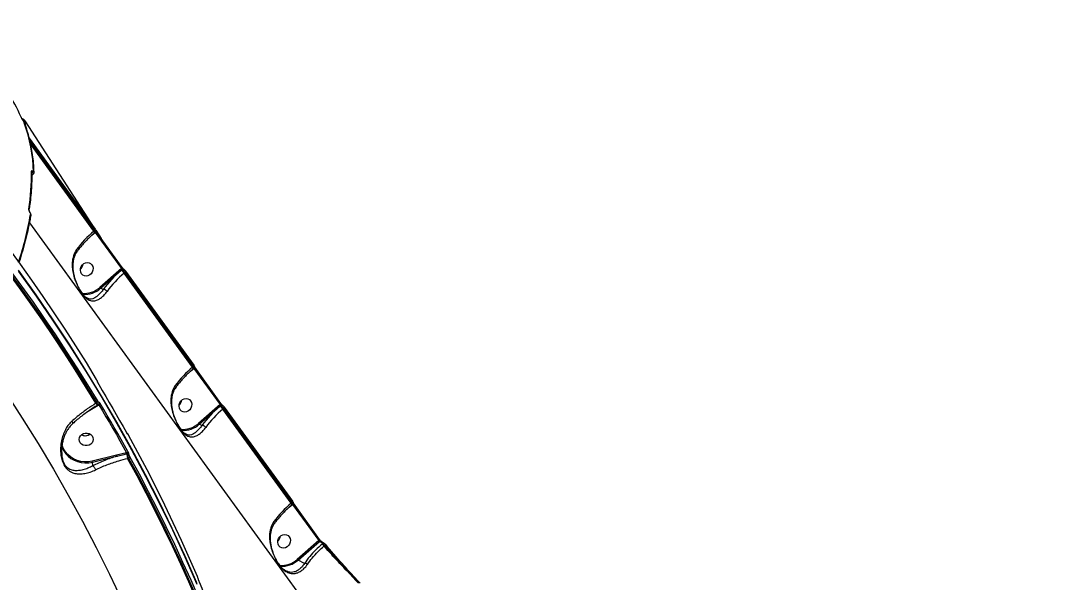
# Model space of a CAD drawing. Header units: millimetres. Extents: x -6028 to 5958, y -6064 to 4137.
# Drawn here: x 1689 to 2358, y -264 to 99 of the extents above; entities that cross this region are included whole.
import ezdxf

# ---------------------------------------------------------------- set-up
doc = ezdxf.new("R2010")
doc.units = ezdxf.units.MM
for name, color, linetype in [('DIKOM_ОБЪЕКТ', 7, 'Continuous'), ('DIKOM_РАЗМЕР_ЗОНА', 7, 'Continuous'), ('DIKOM_РАЗМЕР_ОБЪЕКТА', 7, 'Continuous')]:
    doc.layers.add(name, color=color, linetype=linetype)
doc.styles.add('style1', font='arial.ttf', dxfattribs={"width": 0.8})
doc.dimstyles.new('1-50', dxfattribs={"dimtxt": 300, "dimasz": 200, "dimexe": 100, "dimexo": 0, "dimgap": 100, "dimtad": 1, "dimtxsty": 'style1', "dimcen": 200, "dimclrd": 7, "dimclre": 7, "dimclrt": 7, "dimadec": 1, "dimazin": 2, "dimtfac": 1, "dimtmove": 0, "dimatfit": 2, "dimfxl": 0, "dimlwd": 25, "dimlwe": 18, "dimarcsym": 0})

# ---------------------------------------------------------------- blocks, each defined once
blk = doc.blocks.new('*D9')
at = {"layer": 'Defpoints', "color": 0, "transparency": 16777216}
for p in [(-6027.56, 1459.58), (4556.58, 1382.7), (4556.58, -5964.37)]:
    blk.add_point(p, dxfattribs=at)
at = {"layer": 'DIKOM_РАЗМЕР_ЗОНА', "color": 7, "lineweight": 18, "transparency": 16777216}
for p, q in [((-6027.56, 1459.58), (-6027.56, -6064.37)), ((4556.58, 1382.7), (4556.58, -6064.37))]:
    blk.add_line(p, q, dxfattribs=at)
at = {"layer": 'DIKOM_РАЗМЕР_ЗОНА', "color": 7, "lineweight": 25, "transparency": 16777216}
blk.add_line((-5827.56, -5964.37), (4356.58, -5964.37), dxfattribs=at)
at = {"layer": 'DIKOM_РАЗМЕР_ЗОНА', "color": 7, "transparency": 16777216}
for points in [[(-5827.56, -5931.03), (-5827.56, -5997.7), (-6027.56, -5964.37)], [(4356.58, -5931.03), (4356.58, -5997.7), (4556.58, -5964.37)]]:
    blk.add_solid(points, dxfattribs=at)
at = {"layer": 'DIKOM_РАЗМЕР_ЗОНА', "color": 7, "transparency": 16777216, "insert": (157.08, -5711.2), "char_height": 300, "attachment_point": 5, "style": 'style1'}
blk.add_mtext('10600', dxfattribs=at)
blk = doc.blocks.new('*D10')
at = {"layer": 'Defpoints', "color": 0, "transparency": 16777216}
for p in [(1555.59, 4137.49), (5858.35, 4137.49), (1555.59, -4898.38)]:
    blk.add_point(p, dxfattribs=at)
at = {"layer": 'DIKOM_РАЗМЕР_ЗОНА', "color": 7, "lineweight": 18, "transparency": 16777216}
for p, q in [((1555.59, 4137.49), (5958.35, 4137.49)), ((1555.59, -4898.38), (5958.35, -4898.38))]:
    blk.add_line(p, q, dxfattribs=at)
at = {"layer": 'DIKOM_РАЗМЕР_ЗОНА', "color": 7, "lineweight": 25, "transparency": 16777216}
blk.add_line((5858.35, -4698.38), (5858.35, 3937.49), dxfattribs=at)
at = {"layer": 'DIKOM_РАЗМЕР_ЗОНА', "color": 7, "transparency": 16777216}
for points in [[(5825.01, 3937.49), (5891.68, 3937.49), (5858.35, 4137.49)], [(5825.01, -4698.38), (5891.68, -4698.38), (5858.35, -4898.38)]]:
    blk.add_solid(points, dxfattribs=at)
at = {"layer": 'DIKOM_РАЗМЕР_ЗОНА', "color": 7, "transparency": 16777216, "insert": (5605.17, 52.12), "char_height": 300, "attachment_point": 5, "rotation": 90, "style": 'style1'}
blk.add_mtext('9050', dxfattribs=at)
blk = doc.blocks.new('*D11')
at = {"layer": 'Defpoints', "color": 0, "transparency": 16777216}
for p in [(259.43, 2965.58), (1920.55, -3002.33), (4022.59, -3002.33)]:
    blk.add_point(p, dxfattribs=at)
at = {"layer": 'DIKOM_РАЗМЕР_ОБЪЕКТА', "color": 7, "lineweight": 18, "transparency": 16777216}
for p, q in [((259.43, 2965.58), (4122.59, 2965.58)), ((1920.55, -3002.33), (4122.59, -3002.33))]:
    blk.add_line(p, q, dxfattribs=at)
at = {"layer": 'DIKOM_РАЗМЕР_ОБЪЕКТА', "color": 7, "lineweight": 25, "transparency": 16777216}
blk.add_line((4022.59, 2765.58), (4022.59, -2802.33), dxfattribs=at)
at = {"layer": 'DIKOM_РАЗМЕР_ОБЪЕКТА', "color": 7, "transparency": 16777216}
for points in [[(3989.25, 2765.58), (4055.92, 2765.58), (4022.59, 2965.58)], [(3989.25, -2802.33), (4055.92, -2802.33), (4022.59, -3002.33)]]:
    blk.add_solid(points, dxfattribs=at)
at = {"layer": 'DIKOM_РАЗМЕР_ОБЪЕКТА', "color": 7, "transparency": 16777216, "insert": (3769.41, -24.42), "char_height": 300, "attachment_point": 5, "rotation": 90, "style": 'style1'}
blk.add_mtext('6000', dxfattribs=at)
blk = doc.blocks.new('*D12')
at = {"layer": 'Defpoints', "color": 0, "transparency": 16777216}
for p in [(3056.58, 1987.9), (-4027.97, 676.5), (3056.58, -3714.77)]:
    blk.add_point(p, dxfattribs=at)
at = {"layer": 'DIKOM_РАЗМЕР_ОБЪЕКТА', "color": 7, "lineweight": 18, "transparency": 16777216}
for p, q in [((3056.58, 1987.9), (3056.58, -3814.77)), ((-4027.97, 676.5), (-4027.97, -3814.77))]:
    blk.add_line(p, q, dxfattribs=at)
at = {"layer": 'DIKOM_РАЗМЕР_ОБЪЕКТА', "color": 7, "lineweight": 25, "transparency": 16777216}
blk.add_line((-3827.97, -3714.77), (2856.58, -3714.77), dxfattribs=at)
at = {"layer": 'DIKOM_РАЗМЕР_ОБЪЕКТА', "color": 7, "transparency": 16777216}
for points in [[(-3827.97, -3681.44), (-3827.97, -3748.11), (-4027.97, -3714.77)], [(2856.58, -3681.44), (2856.58, -3748.11), (3056.58, -3714.77)]]:
    blk.add_solid(points, dxfattribs=at)
at = {"layer": 'DIKOM_РАЗМЕР_ОБЪЕКТА', "color": 7, "transparency": 16777216, "insert": (20, -3461.6), "char_height": 300, "attachment_point": 5, "style": 'style1'}
blk.add_mtext('7100', dxfattribs=at)

msp = doc.modelspace()

# ---------------------------------------------------------------- linework, layer by layer
at = {"layer": 'DIKOM_ОБЪЕКТ', "color": 7, "linetype": 'Continuous', "lineweight": 15}
for p, q in [((1690.036, 34.652), (1690.101, 34.563)), ((1690.059, 34.61), (1690.123, 34.521)), ((1691.302, 34.456), (1736.163, -34.882)), ((1694.011, 23.214), (1736.693, -35.613)), ((1694.525, 21.16), (1736.298, -36.415)), ((1735.81, -36.841), (1694.866, 19.592)), ((1696.38, 1.59), (1696.362, 1.614)), ((1694.442, -24.547), (1694.497, -24.622)), ((1694.475, -24.73), (1694.53, -24.806)), ((1694.213, -31.435), (1868.642, -271.846)), ((1734.635, -39.419), (1736.66, -37.648)), ((1736.298, -36.415), (1735.81, -36.841)), ((1736.803, -37.476), (1736.298, -37.918)), ((1736.639, -37.619), (1736.66, -37.648)), ((1736.66, -37.648), (1753.658, -61.077)), ((1737.055, -36.846), (1754.053, -60.275)), ((1737.078, -36.298), (1740.554, -41.67)), ((1753.658, -61.077), (1739.803, -73.198)), ((1740.275, -73.672), (1753.574, -62.038)), ((1753.574, -62.038), (1754.091, -61.586)), ((1755.465, -63.931), (1755.953, -63.504)), ((1799.555, -124.7), (1755.465, -63.931)), ((1755.953, -63.504), (1800.043, -124.273)), ((1756.348, -62.703), (1756.293, -62.653)), ((1756.348, -62.703), (1800.438, -123.471)), ((1731.649, -80.191), (1730.929, -79.783)), ((1741.954, -74.54), (1740.275, -73.672)), ((1798.38, -127.278), (1800.405, -125.507)), ((1800.043, -124.273), (1799.555, -124.7)), ((1800.548, -125.335), (1800.044, -125.776)), ((1800.384, -125.478), (1800.405, -125.507)), ((1800.405, -125.507), (1817.403, -148.935)), ((1800.8, -124.705), (1817.798, -148.134)), ((1732.286, -153.23), (1733.302, -152.614)), ((1733.302, -152.614), (1738.736, -149.267)), ((1737.757, -147.751), (1737.203, -148.087)), ((1738.417, -149.177), (1738.404, -149.184)), ((1738.907, -148.879), (1738.417, -149.177)), ((1738.736, -149.267), (1739.163, -149.007)), ((1817.403, -148.935), (1803.548, -161.057)), ((1804.02, -161.53), (1817.319, -149.896)), ((1817.319, -149.896), (1817.836, -149.444)), ((1819.21, -151.789), (1819.698, -151.363)), ((1863.301, -212.558), (1819.21, -151.789)), ((1819.698, -151.363), (1863.788, -212.131)), ((1820.093, -150.561), (1820.039, -150.511)), ((1820.093, -150.561), (1864.183, -211.33)), ((1805.699, -162.399), (1804.02, -161.53)), ((1795.394, -168.049), (1794.674, -167.641)), ((1756.881, -180.056), (1750.433, -181.602)), ((1757.012, -180.024), (1756.881, -180.056)), ((1757.016, -180.663), (1757.412, -180.566)), ((1750.433, -181.602), (1734.802, -185.443)), ((1734.942, -186.091), (1750.573, -182.249)), ((1735.136, -188.522), (1734.942, -186.091)), ((1757.695, -183.695), (1758.348, -183.535)), ((1862.126, -215.136), (1864.15, -213.365)), ((1863.788, -212.131), (1863.301, -212.558)), ((1864.293, -213.193), (1863.789, -213.634)), ((1864.13, -213.336), (1864.15, -213.365)), ((1864.15, -213.365), (1881.149, -236.794)), ((1864.545, -212.563), (1881.544, -235.992)), ((1881.149, -236.794), (1867.293, -248.915)), ((1867.766, -249.389), (1881.581, -237.303)), ((1882.639, -237.184), (1884.802, -238.566)), ((1883.72, -238.669), (1883.278, -239.056)), ((1884.6, -240.241), (1885.007, -239.885)), ((1885.643, -239.381), (1885.638, -239.39)), ((1871.951, -251.555), (1867.766, -249.389))]:
    msp.add_line(p, q, dxfattribs=at)
at = {"layer": 'DIKOM_ОБЪЕКТ', "color": 7, "linetype": 'Continuous', "lineweight": 15, "flags": 128}
for points in [[(1690.036, 34.652), (1690.043, 34.642), (1690.059, 34.61)], [(1690.101, 34.563), (1690.108, 34.553), (1690.123, 34.521)], [(1690.967, 33.017), (1690.949, 33.059), (1690.865, 33.205)], [(1736.298, -36.415), (1736.431, -36.288), (1736.544, -36.158), (1736.633, -36.029), (1736.694, -35.907), (1736.726, -35.796), (1736.727, -35.699), (1736.698, -35.62), (1736.693, -35.613)], [(1680.651, -47.809), (1688.218, -58.144), (1695.654, -68.558), (1702.958, -79.05), (1710.129, -89.619), (1717.165, -100.264), (1724.067, -110.982), (1730.832, -121.773), (1737.461, -132.635)], [(1727.978, -64.393), (1727.439, -63.347), (1727.213, -62.15), (1727.319, -60.899), (1727.747, -59.696), (1728.464, -58.637), (1729.41, -57.809), (1730.51, -57.278), (1731.674, -57.089), (1732.808, -57.255), (1733.821, -57.764), (1734.629, -58.575), (1735.167, -59.621), (1735.393, -60.818), (1735.288, -62.069), (1734.859, -63.272), (1734.143, -64.331), (1733.196, -65.159), (1732.096, -65.69), (1730.932, -65.879), (1729.798, -65.713), (1728.786, -65.204), (1727.978, -64.393)], [(1737.203, -148.087), (1730.566, -137.212), (1723.792, -126.408), (1716.882, -115.676), (1709.836, -105.019), (1702.656, -94.438), (1695.341, -83.933), (1687.895, -73.507), (1680.316, -63.161)], [(1680.993, -62.995), (1688.554, -73.321), (1695.984, -83.727), (1703.282, -94.21), (1710.447, -104.771), (1717.478, -115.406), (1724.373, -126.116), (1731.133, -136.898), (1737.757, -147.751)], [(1738.602, -146.904), (1731.974, -136.042), (1725.208, -125.251), (1718.307, -114.533), (1711.27, -103.889), (1704.099, -93.32), (1696.796, -82.827), (1689.359, -72.413), (1681.792, -62.078)], [(1802.442, -264.09), (1794.649, -246.442), (1786.517, -228.924), (1778.049, -211.542), (1769.247, -194.302), (1760.114, -177.208), (1750.652, -160.265), (1740.865, -143.479), (1730.755, -126.855), (1720.326, -110.398), (1709.58, -94.112), (1698.521, -78.004), (1687.152, -62.076)], [(1687.22, -62.916), (1698.588, -78.843), (1709.647, -94.952), (1720.393, -111.237), (1730.822, -127.694), (1740.932, -144.318), (1750.719, -161.104), (1760.181, -178.047), (1769.314, -195.141), (1778.116, -212.382), (1786.584, -229.764), (1794.716, -247.281), (1802.509, -264.93)], [(1753.658, -61.077), (1753.792, -60.95), (1753.905, -60.819), (1753.994, -60.69), (1754.055, -60.568), (1754.087, -60.456), (1754.088, -60.359), (1754.057, -60.281), (1754.053, -60.275)], [(1755.953, -63.504), (1756.086, -63.377), (1756.199, -63.247), (1756.287, -63.119), (1756.349, -62.997), (1756.381, -62.885), (1756.382, -62.788), (1756.353, -62.71), (1756.348, -62.703)], [(1800.043, -124.273), (1800.176, -124.146), (1800.289, -124.016), (1800.378, -123.888), (1800.439, -123.765), (1800.471, -123.654), (1800.473, -123.557), (1800.443, -123.479), (1800.438, -123.471)], [(1738.34, -134.512), (1738.32, -134.45), (1738.251, -134.311)], [(1739.036, -135.989), (1741.33, -139.84), (1743.606, -143.699), (1745.865, -147.567), (1748.106, -151.443), (1750.331, -155.328), (1752.538, -159.221), (1754.728, -163.122), (1756.9, -167.031)], [(1679.132, -141.592), (1689.673, -157.781), (1699.892, -174.143), (1709.784, -190.673), (1719.348, -207.365), (1728.579, -224.215), (1737.475, -241.216), (1746.034, -258.363), (1754.252, -275.651), (1762.126, -293.074), (1769.655, -310.628), (1776.836, -328.305), (1783.666, -346.101), (1790.144, -364.01), (1796.267, -382.026), (1802.034, -400.143), (1807.442, -418.356), (1812.489, -436.659), (1817.175, -455.046), (1821.498, -473.51)], [(1791.723, -152.252), (1791.184, -151.206), (1790.958, -150.009), (1791.064, -148.758), (1791.492, -147.554), (1792.209, -146.495), (1793.155, -145.667), (1794.255, -145.137), (1795.42, -144.947), (1796.554, -145.114), (1797.566, -145.623), (1798.374, -146.433), (1798.913, -147.479), (1799.138, -148.676), (1799.033, -149.927), (1798.604, -151.131), (1797.888, -152.19), (1796.941, -153.018), (1795.841, -153.548), (1794.677, -153.738), (1793.543, -153.571), (1792.531, -153.062), (1791.723, -152.252)], [(1739.163, -149.007), (1741.454, -152.855), (1743.729, -156.711), (1745.986, -160.576), (1748.226, -164.448), (1750.448, -168.33), (1752.654, -172.22), (1754.842, -176.118), (1757.012, -180.024)], [(1757.874, -179.202), (1755.701, -175.293), (1753.512, -171.392), (1751.304, -167.499), (1749.08, -163.614), (1746.838, -159.738), (1744.579, -155.87), (1742.303, -152.011), (1740.01, -148.16)], [(1817.403, -148.935), (1817.537, -148.808), (1817.65, -148.678), (1817.739, -148.549), (1817.8, -148.426), (1817.832, -148.314), (1817.833, -148.218), (1817.802, -148.139), (1817.798, -148.134)], [(1819.698, -151.363), (1819.831, -151.236), (1819.944, -151.106), (1820.033, -150.977), (1820.094, -150.855), (1820.126, -150.744), (1820.127, -150.647), (1820.098, -150.568), (1820.093, -150.561)], [(1729.135, -167.683), (1730.368, -167.354), (1731.648, -167.352), (1732.871, -167.679), (1733.938, -168.306), (1734.762, -169.184), (1735.277, -170.242), (1735.442, -171.393), (1735.241, -172.545), (1734.693, -173.603), (1733.841, -174.483), (1732.755, -175.113), (1731.521, -175.442), (1730.241, -175.444), (1729.018, -175.117), (1727.951, -174.49), (1727.127, -173.612), (1726.612, -172.554), (1726.448, -171.403), (1726.648, -170.252), (1727.196, -169.193), (1728.048, -168.313), (1729.135, -167.683)], [(1733.394, -167.937), (1733.322, -167.993), (1732.235, -168.624)], [(1758.07, -168.448), (1764.135, -179.649), (1770.057, -190.914), (1775.837, -202.242), (1781.473, -213.631), (1786.963, -225.08), (1792.309, -236.588), (1797.508, -248.152), (1802.561, -259.772)], [(1715.1, -175.93), (1715.417, -176.829), (1716.395, -178.835), (1717.688, -180.685), (1719.269, -182.337), (1721.104, -183.757), (1723.153, -184.913), (1725.371, -185.781), (1727.71, -186.341), (1730.12, -186.582), (1732.548, -186.498), (1734.942, -186.091)], [(1734.802, -185.443), (1732.35, -185.85), (1729.865, -185.908), (1727.406, -185.616), (1725.032, -184.98), (1722.801, -184.016), (1720.767, -182.747), (1718.979, -181.204), (1717.48, -179.424), (1716.306, -177.45), (1715.485, -175.33), (1715.262, -174.458)], [(1802.238, -275.125), (1797.181, -263.492), (1791.976, -251.914), (1786.625, -240.393), (1781.128, -228.93), (1775.486, -217.527), (1769.699, -206.187), (1763.768, -194.909), (1757.695, -183.695)], [(1758.348, -183.535), (1764.408, -194.726), (1770.326, -205.982), (1776.101, -217.301), (1781.732, -228.68), (1787.218, -240.12), (1792.559, -251.618), (1797.754, -263.173), (1802.803, -274.782)], [(1803.702, -274.041), (1798.65, -262.421), (1793.45, -250.857), (1788.105, -239.35), (1782.614, -227.901), (1776.978, -216.511), (1771.199, -205.184), (1765.276, -193.918), (1759.211, -182.718)], [(1863.788, -212.131), (1863.921, -212.005), (1864.034, -211.875), (1864.123, -211.746), (1864.185, -211.624), (1864.216, -211.512), (1864.218, -211.416), (1864.188, -211.337), (1864.183, -211.33)], [(1855.468, -240.11), (1854.929, -239.064), (1854.703, -237.867), (1854.809, -236.616), (1855.238, -235.412), (1855.954, -234.354), (1856.901, -233.526), (1858, -232.995), (1859.165, -232.806), (1860.299, -232.972), (1861.311, -233.481), (1862.119, -234.292), (1862.658, -235.338), (1862.883, -236.535), (1862.778, -237.786), (1862.349, -238.989), (1861.633, -240.048), (1860.686, -240.876), (1859.586, -241.406), (1858.422, -241.596), (1857.288, -241.429), (1856.276, -240.92), (1855.468, -240.11)], [(1881.149, -236.794), (1881.282, -236.667), (1881.395, -236.536), (1881.484, -236.407), (1881.546, -236.285), (1881.577, -236.173), (1881.578, -236.076), (1881.547, -235.998), (1881.544, -235.992)], [(1853.182, -248.583), (1853.159, -249.632), (1853.221, -250.592)], [(1898.325, -255.134), (1898.475, -255.028), (1898.625, -254.941), (1898.77, -254.877), (1898.904, -254.837), (1899.022, -254.824), (1899.121, -254.837), (1899.197, -254.876), (1899.247, -254.94)], [(1803.812, -263.323), (1805.538, -267.416), (1807.247, -271.516), (1808.937, -275.623), (1810.609, -279.736), (1812.262, -283.856), (1813.897, -287.981), (1815.514, -292.113), (1817.113, -296.251)]]:
    msp.add_lwpolyline(points, dxfattribs=at)
at = {"layer": 'DIKOM_ОБЪЕКТ', "color": 7, "linetype": 'Continuous', "lineweight": 15}
for centre, radius, start, end in [((1616.537, 7.52), 77.994, 21.978475, 35.89862), ((1688.272, 32.47), 3.563, 343.844007, 72.065698), ((1599.268, -0.679), 97.663, 1.210849, 20.300598), ((1553.611, -0.307), 141.991, 350.961635, 0.895335), ((1694.956, 1.447), 0.782, 1.450187, 36.449566), ((1695.086, 1.923), 1.313, 300.186453, 346.38323), ((1695.096, 1.902), 1.321, 299.508887, 346.34884), ((1696.279, 0.92), 0.784, 1.726451, 36.393047), ((1492.633, 8.286), 205.21, 341.507492, 350.33809), ((1693.241, -23.067), 0.75, 351.044261, 37.194998), ((1694.246, -24.677), 0.235, 347.016377, 33.827312), ((1694.3, -24.753), 0.236, 347.076343, 33.029127), ((1694.334, -26.609), 0.751, 351.468945, 37.178799), ((1783.745, -92.491), 73.448, 130.740556, 143.447714), ((1734.833, -37.934), 1.466, 0.638651, 48.176202), ((1735.906, -36.661), 1.242, 307.335455, 340.946908), ((1723.936, -49.582), 1.16, 333.916773, 45.90823), ((1723.956, -57.682), 5.023, 310.640401, 354.633035), ((1803.909, -120.473), 77.125, 130.741294, 143.447655), ((1803.397, -119.577), 73.444, 130.740638, 143.448476), ((1749.402, -68.096), 7.355, 34.488092, 55.449372), ((1754.699, -62.237), 0.891, 59.928446, 133.040347), ((1729.763, -62.202), 14.89, 264.088166, 312.396259), ((1741.318, -72.157), 1.839, 214.488609, 235.450123), ((1729.894, -62.282), 15.411, 265.947092, 312.348877), ((1741.923, -77.549), 3.009, 34.655851, 89.415022), ((1847.49, -180.349), 73.448, 130.740546, 143.447728), ((1798.578, -125.792), 1.466, 0.636732, 48.179474), ((1799.651, -124.519), 1.242, 307.335947, 340.946416), ((1787.68, -137.44), 1.161, 333.951955, 45.878805), ((1737.257, -146.406), 1.435, 290.388143, 339.668936), ((1787.701, -145.54), 5.023, 310.640492, 354.632944), ((1739.275, -147.024), 2.329, 207.158897, 248.034166), ((1737.868, -149.863), 1.053, 34.490303, 47.881547), ((1738.672, -147.67), 1.424, 290.144742, 339.878065), ((1738.5, -147.981), 0.925, 345.223698, 29.117397), ((1867.654, -208.331), 77.125, 130.74129, 143.447663), ((1867.142, -207.436), 73.444, 130.740635, 143.448479), ((1813.148, -155.954), 7.355, 34.487559, 55.450543), ((1818.444, -150.095), 0.891, 59.929804, 133.038989), ((1793.508, -150.061), 14.89, 264.088166, 312.396259), ((1793.639, -150.141), 15.411, 265.946845, 312.349123), ((1805.063, -160.016), 1.839, 214.488609, 235.450123), ((1805.668, -165.408), 3.009, 34.655851, 89.415022), ((1730.367, -164.171), 4.831, 240.348317, 308.79848), ((1730.365, -164.14), 4.858, 240.539967, 292.642693), ((1756.625, -168.191), 0.974, 27.662907, 49.638931), ((1751.934, -181.481), 5.148, 9.14967, 16.070638), ((1756.583, -178.711), 1.381, 288.100109, 339.180247), ((1757.702, -181.557), 1.033, 35.34324, 106.348736), ((1730.463, -186.722), 4.524, 8.021827, 16.42116), ((1746.111, -182.876), 4.506, 8.000579, 16.432328), ((1782.446, -176.564), 25.758, 189.156608, 196.07335), ((1757.919, -182.217), 1.386, 288.052341, 338.831581), ((1911.235, -268.207), 73.448, 130.740543, 143.447731), ((1862.323, -213.65), 1.466, 0.637632, 48.178573), ((1863.395, -212.376), 1.244, 307.359121, 340.904838), ((1851.425, -225.299), 1.161, 334.009046, 45.883989), ((1851.446, -233.398), 5.023, 310.640523, 354.632913), ((1882.189, -237.954), 0.891, 59.716593, 133.034962), ((1833.899, -314.304), 90.569, 56.626761, 58.232774), ((1880.134, -243.892), 5.768, 39.26439, 56.965602), ((1884.329, -239.329), 0.897, 58.444314, 132.685065), ((1889.507, -244.92), 6.753, 124.898494, 131.786349), ((1853.272, -248.726), 0.169, 89.965851, 122.36172), ((1857.248, -237.91), 14.9, 264.459134, 312.386694), ((1857.376, -237.985), 15.426, 266.469514, 312.336173), ((1868.808, -247.875), 1.838, 214.483923, 235.454809), ((1872.133, -254.181), 2.633, 49.79089, 93.949526)]:
    msp.add_arc(centre, radius, start, end, dxfattribs=at)
for points, knots in [([(1688.863, 36.71), (1688.927, 36.565), (1689.05, 36.284), (1689.336, 35.749), (1689.619, 35.271), (1689.855, 34.899), (1689.991, 34.707), (1690.059, 34.61)], [0, 0, 0, 0, 0.30472, 0.5876271, 0.7664807, 0.8828728, 1, 1, 1, 1]), ([(1690.123, 34.521), (1690.167, 34.459), (1690.255, 34.335), (1690.405, 34.099), (1690.579, 33.802), (1690.754, 33.471), (1690.827, 33.296), (1690.865, 33.205)], [0, 0, 0, 0, 0.1205733, 0.2406311, 0.4168573, 0.6950013, 1, 1, 1, 1]), ([(1690.967, 33.017), (1691.278, 32.175), (1692.179, 29.741), (1693.467, 25.585), (1694.742, 20.499), (1695.748, 15.248), (1696.484, 9.837), (1696.898, 5.055), (1697.018, 2.052), (1697.062, 0.948)], [0, 0, 0, 0, 0.0864767, 0.2499694, 0.4135283, 0.577185, 0.7409407, 0.9047881, 1, 1, 1, 1]), ([(1695.737, 1.467), (1695.75, 0.45), (1695.788, -2.496), (1695.645, -7.481), (1695.217, -13.532), (1694.634, -18.778), (1694.154, -22.026), (1693.984, -23.173)], [0, 0, 0, 0, 0.1293377, 0.3747712, 0.6202683, 0.8658409, 1, 1, 1, 1]), ([(1696.362, 1.614), (1696.322, 1.667), (1696.191, 1.842), (1695.973, 2.069), (1695.755, 2.196), (1695.608, 2.156), (1695.592, 1.993), (1695.584, 1.911)], [0, 0, 0, 0, 0.0931594, 0.3039094, 0.5302143, 0.7651855, 1, 1, 1, 1]), ([(1697.05, 0.943), (1697.054, 0.893), (1697.071, 0.719), (1696.989, 0.4), (1696.764, 0.064), (1696.531, -0.136), (1696.379, -0.17), (1696.358, -0.175)], [0, 0, 0, 0, 0.1179886, 0.4121413, 0.6816114, 0.9555886, 1, 1, 1, 1]), ([(1696.909, 1.385), (1696.905, 1.33), (1696.895, 1.219), (1696.795, 1.193), (1696.646, 1.279), (1696.496, 1.434), (1696.407, 1.554), (1696.38, 1.59)], [0, 0, 0, 0, 0.2336734, 0.4673076, 0.6955663, 0.9086889, 1, 1, 1, 1]), ([(1695.749, -0.011), (1695.769, -0.029), (1695.929, -0.174), (1696.16, -0.245), (1696.305, -0.176), (1696.358, -0.151)], [0, 0, 0, 0, 0.084258, 0.6675361, 1, 1, 1, 1]), ([(1696.372, -0.191), (1696.282, -0.222), (1696.065, -0.295), (1695.868, -0.393), (1695.752, -0.45)], [0, 0, 0, 0, 0.41270115, 1, 1, 1, 1]), ([(1695.076, -26.721), (1694.885, -27.839), (1694.331, -31.084), (1693.208, -36.549), (1691.629, -43.148), (1689.755, -49.873), (1688.344, -54.59), (1687.483, -57.092), (1687.417, -57.284)], [0, 0, 0, 0, 0.1141675, 0.3310923, 0.5480353, 0.7649955, 0.9819647, 1, 1, 1, 1]), ([(1693.839, -22.613), (1693.836, -22.633), (1693.817, -22.773), (1693.824, -23.072), (1693.915, -23.533), (1694.06, -23.97), (1694.247, -24.385), (1694.399, -24.615), (1694.475, -24.73)], [0, 0, 0, 0, 0.0392136, 0.287225, 0.495205, 0.6710214, 0.8353229, 1, 1, 1, 1]), ([(1693.983, -23.183), (1693.982, -23.186), (1693.98, -23.196), (1693.98, -23.338), (1694.018, -23.582), (1694.107, -23.894), (1694.225, -24.18), (1694.343, -24.402), (1694.412, -24.503), (1694.442, -24.546)], [0, 0, 0, 0, 0.0921566, 0.252952, 0.4512182, 0.6407787, 0.7897886, 0.9079156, 1, 1, 1, 1]), ([(1694.494, -24.626), (1694.507, -24.641), (1694.638, -24.801), (1694.836, -25.191), (1695.036, -25.772), (1695.131, -26.283), (1695.073, -26.594), (1695.05, -26.716)], [0, 0, 0, 0, 0.0271357, 0.2781161, 0.5297546, 0.8138601, 1, 1, 1, 1]), ([(1694.53, -24.806), (1694.579, -24.88), (1694.678, -25.029), (1694.798, -25.296), (1694.89, -25.574), (1694.945, -25.863), (1694.947, -26.052), (1694.934, -26.142), (1694.932, -26.156)], [0, 0, 0, 0, 0.1673158, 0.3344169, 0.5091028, 0.7130579, 0.9577171, 1, 1, 1, 1]), ([(1736.298, -37.918), (1735.84, -38.323), (1734.511, -39.501), (1732.416, -41.494), (1730.082, -43.893), (1727.934, -46.305), (1726.246, -48.376), (1725.32, -49.63), (1724.98, -50.089)], [0, 0, 0, 0, 0.1031333, 0.2994355, 0.495584, 0.691448, 0.8869505, 1, 1, 1, 1]), ([(1736.298, -36.415), (1736.372, -36.52), (1736.56, -36.787), (1736.759, -37.139), (1736.855, -37.398), (1736.806, -37.44), (1736.786, -37.458)], [0, 0, 0, 0, 0.19696499, 0.49762583, 0.79839517, 1, 1, 1, 1]), ([(1736.754, -35.708), (1736.81, -35.789), (1736.959, -36.004), (1737.087, -36.261), (1737.166, -36.613), (1737.143, -36.937), (1737.027, -37.249), (1736.868, -37.399), (1736.796, -37.467)], [0, 0, 0, 0, 0.1514159, 0.4014188, 0.5455396, 0.6953883, 0.8628167, 1, 1, 1, 1]), ([(1724.743, -48.748), (1724.201, -49.621), (1723.114, -51.366), (1722.217, -54.4), (1721.825, -57.581), (1721.931, -61.117), (1722.598, -64.955), (1723.877, -69.007), (1725.565, -72.771), (1727.214, -75.615), (1728.512, -77.475), (1729.511, -78.725), (1730.493, -79.759), (1731.649, -80.748), (1732.942, -81.517), (1734.612, -82.016), (1736.545, -81.967), (1738.667, -81.185), (1740.751, -79.807), (1742.647, -78.084), (1743.846, -76.546), (1744.398, -75.838)], [0, 0, 0, 0, 0.0554762, 0.1110246, 0.1664978, 0.2220056, 0.2900243, 0.3579635, 0.4226761, 0.4774073, 0.5052465, 0.5330942, 0.5627092, 0.5923743, 0.6404293, 0.6885819, 0.7603265, 0.8320612, 0.8909999, 0.9498665, 1, 1, 1, 1]), ([(1725.009, -50.111), (1724.787, -50.412), (1724.179, -51.232), (1723.446, -52.801), (1722.783, -54.779), (1722.381, -56.956), (1722.233, -59.301), (1722.353, -61.788), (1722.747, -64.371), (1723.373, -66.875), (1724.143, -69.163), (1724.955, -71.142), (1725.787, -72.885), (1726.616, -74.412), (1727.458, -75.797), (1728.3, -77.022), (1729.13, -78.082), (1729.897, -78.916), (1730.537, -79.509), (1730.885, -79.748), (1731.026, -79.845)], [0, 0, 0, 0, 0.0374466, 0.1020767, 0.1694029, 0.239487, 0.3119839, 0.3870886, 0.464485, 0.542131, 0.6072858, 0.6643941, 0.7149544, 0.760521, 0.8016049, 0.8452187, 0.8870319, 0.9282366, 0.9710117, 1, 1, 1, 1]), ([(1753.658, -61.077), (1753.69, -61.12), (1753.753, -61.205), (1753.862, -61.339), (1753.965, -61.458), (1754.043, -61.542), (1754.077, -61.573), (1754.091, -61.586)], [0, 0, 0, 0, 0.2139536, 0.4280819, 0.6427982, 0.8578325, 1, 1, 1, 1]), ([(1754.056, -60.277), (1754.065, -60.291), (1754.139, -60.396), (1754.332, -60.639), (1754.617, -60.969), (1754.881, -61.24), (1755.054, -61.397), (1755.139, -61.462), (1755.143, -61.464), (1755.144, -61.465)], [0, 0, 0, 0, 0.0290326, 0.2287047, 0.4447619, 0.6629252, 0.8240398, 0.9368241, 1, 1, 1, 1]), ([(1754.091, -61.586), (1754.155, -61.626), (1754.317, -61.729), (1754.669, -62.032), (1755.112, -62.479), (1755.568, -62.996), (1755.824, -63.335), (1755.953, -63.504)], [0, 0, 0, 0, 0.14170286, 0.35637237, 0.57092161, 0.78544663, 1, 1, 1, 1]), ([(1755.143, -61.469), (1755.172, -61.486), (1755.323, -61.574), (1755.546, -61.778), (1755.886, -62.125), (1756.166, -62.455), (1756.295, -62.637), (1756.339, -62.699)], [0, 0, 0, 0, 0.0653566, 0.3383886, 0.6150924, 0.8689971, 1, 1, 1, 1]), ([(1741.954, -74.54), (1741.461, -75.217), (1740.394, -76.685), (1738.734, -78.376), (1736.948, -79.764), (1735.135, -80.649), (1733.516, -80.813), (1732.377, -80.63), (1731.802, -80.283), (1731.649, -80.191)], [0, 0, 0, 0, 0.1331364, 0.2885525, 0.4481913, 0.6370212, 0.8308194, 0.954929, 1, 1, 1, 1]), ([(1800.044, -125.776), (1799.586, -126.182), (1798.256, -127.359), (1796.161, -129.352), (1793.827, -131.751), (1791.679, -134.164), (1789.992, -136.234), (1789.065, -137.488), (1788.726, -137.947)], [0, 0, 0, 0, 0.1031345, 0.2994363, 0.4955822, 0.6914485, 0.8869507, 1, 1, 1, 1]), ([(1800.043, -124.273), (1800.117, -124.379), (1800.305, -124.645), (1800.504, -124.997), (1800.6, -125.256), (1800.551, -125.299), (1800.531, -125.316)], [0, 0, 0, 0, 0.1969961, 0.4976201, 0.7983929, 1, 1, 1, 1]), ([(1800.499, -123.566), (1800.555, -123.647), (1800.705, -123.862), (1800.832, -124.12), (1800.912, -124.471), (1800.889, -124.795), (1800.772, -125.107), (1800.613, -125.257), (1800.541, -125.325)], [0, 0, 0, 0, 0.151415, 0.4014183, 0.5455394, 0.6953884, 0.8628233, 1, 1, 1, 1]), ([(1737.461, -132.635), (1737.543, -132.776), (1737.706, -133.057), (1737.939, -133.518), (1738.127, -133.941), (1738.217, -134.191), (1738.247, -134.296), (1738.251, -134.311)], [0, 0, 0, 0, 0.2406772, 0.4814603, 0.721679, 0.961229, 1, 1, 1, 1]), ([(1738.251, -134.311), (1738.255, -134.325), (1738.285, -134.43), (1738.375, -134.681), (1738.561, -135.104), (1738.792, -135.566), (1738.955, -135.848), (1739.036, -135.989)], [0, 0, 0, 0, 0.0385725, 0.2781074, 0.5183816, 0.7592561, 1, 1, 1, 1]), ([(1738.34, -134.512), (1738.341, -134.517), (1738.346, -134.537), (1738.382, -134.645), (1738.462, -134.85), (1738.605, -135.171), (1738.802, -135.56), (1738.987, -135.889), (1739.089, -136.051), (1739.122, -136.104)], [0, 0, 0, 0, 0.0323526, 0.1384766, 0.2831562, 0.4674296, 0.6763565, 0.8942289, 1, 1, 1, 1]), ([(1788.488, -136.607), (1787.946, -137.479), (1786.86, -139.225), (1785.963, -142.258), (1785.57, -145.439), (1785.676, -148.975), (1786.344, -152.813), (1787.622, -156.865), (1789.31, -160.629), (1790.959, -163.474), (1792.257, -165.334), (1793.256, -166.583), (1794.238, -167.617), (1795.394, -168.606), (1796.687, -169.375), (1798.357, -169.874), (1800.29, -169.825), (1802.412, -169.043), (1804.496, -167.665), (1806.392, -165.943), (1807.591, -164.404), (1808.143, -163.696)], [0, 0, 0, 0, 0.0554771, 0.1110255, 0.1664978, 0.2220065, 0.2900243, 0.357964, 0.4226766, 0.4774077, 0.5052476, 0.5330943, 0.5627105, 0.5923743, 0.6404292, 0.6885817, 0.7603262, 0.8320624, 0.8909998, 0.9498676, 1, 1, 1, 1]), ([(1788.755, -137.97), (1788.532, -138.27), (1787.924, -139.09), (1787.191, -140.659), (1786.528, -142.637), (1786.126, -144.815), (1785.978, -147.159), (1786.099, -149.646), (1786.493, -152.229), (1787.118, -154.733), (1787.888, -157.022), (1788.7, -159), (1789.533, -160.744), (1790.361, -162.27), (1791.203, -163.655), (1792.045, -164.88), (1792.875, -165.941), (1793.643, -166.774), (1794.282, -167.367), (1794.63, -167.607), (1794.771, -167.704)], [0, 0, 0, 0, 0.0374466, 0.1020767, 0.169403, 0.2394874, 0.3119858, 0.387087, 0.4644848, 0.542131, 0.6072856, 0.664394, 0.7149543, 0.7605209, 0.8016048, 0.8452187, 0.8870319, 0.9282366, 0.9710117, 1, 1, 1, 1]), ([(1739.308, -147.531), (1739.288, -147.567), (1739.246, -147.64), (1739.089, -147.555), (1738.884, -147.333), (1738.71, -147.082), (1738.616, -146.928), (1738.602, -146.904)], [0, 0, 0, 0, 0.2393947, 0.4786921, 0.7179393, 0.9576968, 1, 1, 1, 1]), ([(1737.203, -148.087), (1735.346, -149.275), (1731.577, -151.684), (1726.606, -155.448), (1723.376, -158.153), (1721.95, -159.426), (1721.736, -159.617)], [0, 0, 0, 0, 0.3434989, 0.6969403, 0.9545323, 1, 1, 1, 1]), ([(1738.42, -149.21), (1737.672, -149.668), (1735.914, -150.744), (1733.166, -152.584), (1730.199, -154.691), (1727.303, -156.894), (1724.658, -159.027), (1723.046, -160.443), (1722.32, -161.08)], [0, 0, 0, 0, 0.13280999, 0.31216635, 0.49233498, 0.67272355, 0.85265564, 1, 1, 1, 1]), ([(1737.757, -147.751), (1737.781, -147.789), (1737.947, -148.041), (1738.252, -148.452), (1738.602, -148.803), (1738.826, -148.94), (1738.877, -148.871), (1738.89, -148.853)], [0, 0, 0, 0, 0.0500497, 0.3340059, 0.6174507, 0.9009476, 1, 1, 1, 1]), ([(1739.389, -148.215), (1739.387, -148.23), (1739.372, -148.359), (1739.219, -148.605), (1739.039, -148.826), (1738.907, -148.876), (1738.9, -148.879)], [0, 0, 0, 0, 0.05953454, 0.51409654, 0.97239514, 1, 1, 1, 1]), ([(1738.992, -148.753), (1738.995, -148.75), (1739.006, -148.735), (1739.043, -148.767), (1739.096, -148.848), (1739.138, -148.942), (1739.16, -148.999), (1739.163, -149.007)], [0, 0, 0, 0, 0.09656779, 0.37745344, 0.66111422, 0.94872464, 1, 1, 1, 1]), ([(1740.01, -148.16), (1739.996, -148.137), (1739.902, -147.981), (1739.729, -147.73), (1739.526, -147.508), (1739.371, -147.422), (1739.329, -147.495), (1739.308, -147.531)], [0, 0, 0, 0, 0.0426337, 0.2825333, 0.5216704, 0.7607949, 1, 1, 1, 1]), ([(1817.403, -148.935), (1817.435, -148.978), (1817.499, -149.064), (1817.607, -149.198), (1817.71, -149.316), (1817.788, -149.4), (1817.822, -149.432), (1817.836, -149.444)], [0, 0, 0, 0, 0.2139536, 0.4280819, 0.6427982, 0.8578325, 1, 1, 1, 1]), ([(1817.801, -148.136), (1817.81, -148.149), (1817.884, -148.254), (1818.077, -148.498), (1818.362, -148.827), (1818.626, -149.098), (1818.799, -149.255), (1818.884, -149.32), (1818.888, -149.323), (1818.89, -149.323)], [0, 0, 0, 0, 0.0290342, 0.2287179, 0.4447881, 0.6629639, 0.8240877, 0.9368785, 1, 1, 1, 1]), ([(1817.836, -149.444), (1817.9, -149.485), (1818.062, -149.587), (1818.415, -149.891), (1818.857, -150.337), (1819.313, -150.854), (1819.57, -151.193), (1819.698, -151.363)], [0, 0, 0, 0, 0.14170278, 0.35637216, 0.57092129, 0.78544618, 1, 1, 1, 1]), ([(1818.888, -149.328), (1818.917, -149.345), (1819.068, -149.432), (1819.292, -149.636), (1819.631, -149.983), (1819.911, -150.313), (1820.041, -150.495), (1820.085, -150.557)], [0, 0, 0, 0, 0.0653579, 0.3383954, 0.6151047, 0.8690157, 1, 1, 1, 1]), ([(1721.736, -159.617), (1721.542, -159.797), (1720.589, -160.684), (1719.07, -162.475), (1717.298, -165.296), (1715.878, -168.554), (1714.804, -172.485), (1714.282, -176.857), (1714.491, -181.301), (1715.258, -184.753), (1716.163, -187.063), (1717.002, -188.637), (1717.984, -189.976), (1719.183, -191.197), (1720.606, -192.201), (1722.624, -193.124), (1725.173, -193.677), (1728.349, -193.677), (1731.77, -193.092), (1734.709, -192.133), (1736.462, -191.307), (1736.99, -191.058)], [0, 0, 0, 0, 0.0134551, 0.066323, 0.1192322, 0.1832737, 0.2473514, 0.3264803, 0.4053663, 0.4678611, 0.499096, 0.5303031, 0.561442, 0.5926239, 0.634515, 0.6764876, 0.7480865, 0.8197606, 0.8939587, 0.968065, 1, 1, 1, 1]), ([(1722.296, -161.046), (1722.327, -161.001), (1722.398, -160.899), (1722.277, -160.505), (1722.043, -160.073), (1721.839, -159.762), (1721.76, -159.651), (1721.736, -159.617)], [0, 0, 0, 0, 0.2372867, 0.5380993, 0.8389553, 0.950281, 1, 1, 1, 1]), ([(1722.362, -161.124), (1722.322, -161.156), (1721.652, -161.689), (1720.518, -162.96), (1718.991, -164.928), (1717.701, -167.139), (1716.664, -169.529), (1715.851, -172.108), (1715.296, -174.84), (1715.048, -177.507), (1715.043, -179.906), (1715.21, -181.354), (1715.286, -182.021)], [0, 0, 0, 0, 0.0067244, 0.112442, 0.222302, 0.3348639, 0.4492214, 0.5666784, 0.6915997, 0.8148906, 0.9148151, 1, 1, 1, 1]), ([(1756.9, -167.031), (1756.918, -167.063), (1757.011, -167.23), (1757.172, -167.494), (1757.344, -167.728), (1757.462, -167.829), (1757.479, -167.769), (1757.488, -167.739)], [0, 0, 0, 0, 0.05580582, 0.29681787, 0.53263731, 0.76623863, 1, 1, 1, 1]), ([(1756.917, -167.036), (1756.953, -167.1), (1757.04, -167.257), (1757.133, -167.397), (1757.192, -167.475), (1757.192, -167.475), (1757.192, -167.475)], [0, 0, 0, 0, 0.2669277, 0.6441483, 0.8886928, 1, 1, 1, 1]), ([(1757.004, -167.189), (1757.02, -167.193), (1757.114, -167.219), (1757.257, -167.318), (1757.432, -167.465), (1757.636, -167.71), (1757.836, -168.006), (1758.007, -168.323), (1758.059, -168.42)], [0, 0, 0, 0, 0.0248854, 0.1498822, 0.2761941, 0.4503658, 0.8329286, 1, 1, 1, 1]), ([(1805.699, -162.399), (1805.206, -163.076), (1804.139, -164.543), (1802.479, -166.235), (1800.694, -167.622), (1798.88, -168.508), (1797.261, -168.671), (1796.122, -168.489), (1795.547, -168.142), (1795.394, -168.049)], [0, 0, 0, 0, 0.1331391, 0.2885548, 0.4481931, 0.6370223, 0.8308199, 0.9549292, 1, 1, 1, 1]), ([(1757.488, -167.739), (1757.496, -167.709), (1757.513, -167.649), (1757.63, -167.751), (1757.801, -167.986), (1757.96, -168.25), (1758.052, -168.417), (1758.07, -168.448)], [0, 0, 0, 0, 0.2340473, 0.4679942, 0.7039694, 0.9448128, 1, 1, 1, 1]), ([(1757.012, -180.024), (1757.061, -180.067), (1757.157, -180.152), (1757.283, -180.299), (1757.37, -180.434), (1757.402, -180.516), (1757.41, -180.553), (1757.411, -180.562), (1757.412, -180.566)], [0, 0, 0, 0, 0.263021, 0.5159477, 0.7519693, 0.9409733, 0.9741922, 1, 1, 1, 1]), ([(1757.412, -180.566), (1757.414, -180.585), (1757.438, -180.762), (1757.528, -181.193), (1757.745, -181.946), (1758.03, -182.775), (1758.242, -183.282), (1758.348, -183.535)], [0, 0, 0, 0, 0.0286313, 0.2671085, 0.510139, 0.7556492, 1, 1, 1, 1]), ([(1758.545, -180.959), (1758.544, -180.948), (1758.529, -180.841), (1758.469, -180.584), (1758.315, -180.136), (1758.108, -179.647), (1757.952, -179.35), (1757.874, -179.202)], [0, 0, 0, 0, 0.0278838, 0.2649945, 0.5077346, 0.7539549, 1, 1, 1, 1]), ([(1715.309, -182.015), (1715.281, -181.898), (1715.174, -181.44), (1715.189, -180.983), (1715.2, -180.642)], [0, 0, 0, 0, 0.2563108, 1, 1, 1, 1]), ([(1735.139, -188.524), (1735.138, -188.525), (1734.643, -188.792), (1733.085, -189.608), (1730.399, -190.691), (1727.345, -191.479), (1724.482, -191.753), (1722.222, -191.507), (1720.41, -190.86), (1719.16, -190.094), (1718.09, -189.086), (1717.053, -187.715), (1716.354, -186.24), (1715.678, -184.25), (1715.475, -183.025), (1715.309, -182.015)], [0, 0, 0, 0, 0.00006924, 0.05607227, 0.18525132, 0.31798158, 0.44138753, 0.5674799, 0.6369739, 0.70800197, 0.75715873, 0.80821219, 0.88809378, 0.90774556, 1, 1, 1, 1]), ([(1750.573, -182.249), (1749.275, -182.671), (1746.667, -183.519), (1742.771, -185.006), (1738.874, -186.659), (1736.387, -187.899), (1735.136, -188.522)], [0, 0, 0, 0, 0.2380414, 0.4781617, 0.7377105, 1, 1, 1, 1]), ([(1736.99, -191.058), (1738.163, -190.491), (1740.521, -189.35), (1744.26, -187.811), (1748.095, -186.415), (1752.551, -184.986), (1755.789, -184.173), (1757.695, -183.695)], [0, 0, 0, 0, 0.1872867, 0.3765513, 0.5570072, 0.7391981, 1, 1, 1, 1]), ([(1750.573, -182.249), (1750.896, -182.167), (1752.509, -181.757), (1754.66, -181.24), (1756.484, -180.793), (1757.016, -180.663)], [0, 0, 0, 0, 0.1504238, 0.7521296, 1, 1, 1, 1]), ([(1759.211, -182.718), (1759.134, -182.569), (1758.979, -182.273), (1758.774, -181.783), (1758.622, -181.336), (1758.561, -181.077), (1758.547, -180.971), (1758.545, -180.959)], [0, 0, 0, 0, 0.2457572, 0.491793, 0.7343051, 0.9715583, 1, 1, 1, 1]), ([(1735.136, -188.522), (1735.137, -188.522), (1735.137, -188.523), (1735.138, -188.524), (1735.139, -188.524)], [0, 0, 0, 0, 0.6189277, 1, 1, 1, 1]), ([(1735.139, -188.524), (1735.294, -188.616), (1735.604, -188.799), (1736.105, -189.355), (1736.56, -190.047), (1736.821, -190.602), (1736.948, -190.936), (1736.975, -191.016), (1736.99, -191.058)], [0, 0, 0, 0, 0.2315948, 0.4632262, 0.6948467, 0.9264956, 0.9610525, 1, 1, 1, 1]), ([(1863.789, -213.634), (1863.331, -214.04), (1862.001, -215.218), (1859.906, -217.211), (1857.572, -219.609), (1855.424, -222.022), (1853.737, -224.093), (1852.81, -225.346), (1852.471, -225.806)], [0, 0, 0, 0, 0.1031345, 0.2994361, 0.4955819, 0.6914481, 0.8869501, 1, 1, 1, 1]), ([(1863.788, -212.131), (1863.863, -212.237), (1864.05, -212.504), (1864.249, -212.855), (1864.345, -213.115), (1864.296, -213.157), (1864.276, -213.174)], [0, 0, 0, 0, 0.1969953, 0.4976196, 0.7983927, 1, 1, 1, 1]), ([(1864.244, -211.425), (1864.3, -211.506), (1864.45, -211.72), (1864.577, -211.978), (1864.657, -212.33), (1864.634, -212.653), (1864.517, -212.965), (1864.358, -213.116), (1864.286, -213.183)], [0, 0, 0, 0, 0.1514145, 0.4014187, 0.5455392, 0.6953827, 0.862817, 1, 1, 1, 1]), ([(1852.234, -224.465), (1851.691, -225.337), (1850.605, -227.083), (1849.708, -230.117), (1849.315, -233.297), (1849.42, -236.834), (1850.095, -240.669), (1851.338, -244.705), (1852.581, -247.321), (1853.182, -248.583)], [0, 0, 0, 0, 0.1316589, 0.2634908, 0.39514, 0.5268759, 0.6882988, 0.8495363, 1, 1, 1, 1]), ([(1852.493, -225.825), (1852.392, -225.949), (1851.889, -226.569), (1851.212, -227.901), (1850.464, -229.806), (1849.979, -231.924), (1849.743, -234.215), (1849.773, -236.66), (1850.077, -239.224), (1850.626, -241.739), (1851.346, -244.091), (1852.145, -246.152), (1852.792, -247.623), (1853.193, -248.384), (1853.281, -248.552)], [0, 0, 0, 0, 0.0224575, 0.1124668, 0.2057575, 0.3027461, 0.403556, 0.5080667, 0.6155722, 0.7257959, 0.8200581, 0.9043607, 0.9788785, 1, 1, 1, 1]), ([(1883.278, -239.056), (1881.91, -240.303), (1879.021, -242.937), (1875.137, -247.176), (1873.024, -250.081), (1871.951, -251.555)], [0, 0, 0, 0, 0.306973, 0.6484691, 1, 1, 1, 1]), ([(1873.832, -252.171), (1874.817, -250.803), (1876.814, -248.026), (1880.224, -244.32), (1882.917, -241.731), (1884.245, -240.555), (1884.6, -240.241)], [0, 0, 0, 0, 0.3414991, 0.6929963, 0.9180115, 1, 1, 1, 1]), ([(1881.149, -236.794), (1881.18, -236.837), (1881.244, -236.922), (1881.352, -237.056), (1881.455, -237.175), (1881.533, -237.259), (1881.567, -237.29), (1881.581, -237.303)], [0, 0, 0, 0, 0.2139743, 0.4281189, 0.6427941, 0.8579492, 1, 1, 1, 1]), ([(1881.546, -235.994), (1881.555, -236.007), (1881.629, -236.113), (1881.823, -236.356), (1882.107, -236.686), (1882.372, -236.957), (1882.544, -237.113), (1882.629, -237.178), (1882.633, -237.181), (1882.635, -237.182)], [0, 0, 0, 0, 0.0290343, 0.2287172, 0.4447874, 0.6629635, 0.8240876, 0.9368785, 1, 1, 1, 1]), ([(1883.72, -238.669), (1883.745, -238.684), (1883.861, -238.755), (1884.131, -238.972), (1884.56, -239.381), (1884.858, -239.717), (1885.007, -239.885)], [0, 0, 0, 0, 0.0819178, 0.3880485, 0.6939633, 1, 1, 1, 1]), ([(1898.325, -255.134), (1897.155, -253.943), (1894.801, -251.548), (1891.298, -247.796), (1887.878, -244.019), (1885.696, -241.505), (1884.6, -240.241)], [0, 0, 0, 0, 0.25985, 0.5228369, 0.7602238, 1, 1, 1, 1]), ([(1884.796, -238.567), (1884.821, -238.582), (1884.963, -238.669), (1885.173, -238.869), (1885.484, -239.188), (1885.671, -239.415), (1885.748, -239.508)], [0, 0, 0, 0, 0.0720492, 0.41228088, 0.75935275, 1, 1, 1, 1]), ([(1885.007, -239.885), (1886.793, -241.99), (1889.498, -245.179), (1893.095, -249.279), (1895.767, -252.291), (1897.481, -254.195), (1898.325, -255.134)], [0, 0, 0, 0, 0.3951698, 0.5986707, 0.8021723, 1, 1, 1, 1]), ([(1899.247, -254.94), (1898.384, -253.984), (1896.657, -252.071), (1893.978, -249.06), (1891.237, -245.939), (1888.445, -242.712), (1886.574, -240.498), (1885.638, -239.39)], [0, 0, 0, 0, 0.1978326, 0.3954974, 0.5931636, 0.7965809, 1, 1, 1, 1]), ([(1853.182, -248.583), (1853.524, -249.22), (1854.209, -250.494), (1855.405, -252.287), (1856.698, -253.916), (1858.416, -255.682), (1860.339, -257.058), (1862.396, -257.875), (1864.387, -258.182), (1866.508, -257.95), (1868.721, -257.097), (1870.829, -255.66), (1872.542, -253.967), (1873.476, -252.667), (1873.832, -252.171)], [0, 0, 0, 0, 0.0610597, 0.1220449, 0.183623, 0.2451903, 0.3548565, 0.4369242, 0.5190993, 0.6228191, 0.7265965, 0.8310898, 0.935577, 1, 1, 1, 1]), ([(1853.286, -248.549), (1853.488, -248.947), (1853.969, -249.896), (1854.835, -251.281), (1855.848, -252.703), (1856.905, -253.948), (1857.929, -254.972), (1858.571, -255.455), (1858.861, -255.673)], [0, 0, 0, 0, 0.1341095, 0.320322, 0.4925177, 0.6739078, 0.8527275, 1, 1, 1, 1]), ([(1871.951, -251.555), (1871.633, -252.026), (1870.798, -253.264), (1869.266, -254.883), (1867.378, -256.268), (1865.396, -257.116), (1863.492, -257.369), (1861.722, -257.166), (1860.614, -256.675), (1860.07, -256.433)], [0, 0, 0, 0, 0.100574, 0.2640283, 0.42749, 0.5893978, 0.7512079, 0.8777238, 1, 1, 1, 1]), ([(1802.561, -259.772), (1802.625, -259.925), (1802.753, -260.233), (1802.938, -260.731), (1803.089, -261.179), (1803.162, -261.432), (1803.186, -261.535), (1803.189, -261.546)], [0, 0, 0, 0, 0.24581, 0.4917917, 0.7342924, 0.9715588, 1, 1, 1, 1]), ([(1860.07, -256.433), (1860.052, -256.426), (1859.633, -256.265), (1859.197, -255.888), (1858.78, -255.527)], [0, 0, 0, 0, 0.0426531, 1, 1, 1, 1]), ([(1898.325, -255.134), (1899.815, -256.773), (1902.831, -260.09), (1905.436, -262.908), (1906.755, -264.334)], [0, 0, 0, 0, 0.4941626, 1, 1, 1, 1]), ([(1907.858, -264.331), (1906.544, -262.911), (1903.885, -260.037), (1900.805, -256.653), (1899.247, -254.94)], [0, 0, 0, 0, 0.4941669, 1, 1, 1, 1]), ([(1803.189, -261.546), (1803.191, -261.556), (1803.215, -261.659), (1803.287, -261.912), (1803.437, -262.361), (1803.621, -262.86), (1803.748, -263.168), (1803.812, -263.323)], [0, 0, 0, 0, 0.0278671, 0.2650784, 0.507721, 0.7539616, 1, 1, 1, 1])]:
    msp.add_open_spline(points, degree=3, knots=knots, dxfattribs=at)

# ---------------------------------------------------------------- dimensions: what is measured, and where the dimension line sits
at = {"layer": 'DIKOM_РАЗМЕР_ЗОНА'}
dim = msp.add_linear_dim(base=(5858.345, 4137.494), p1=(1555.593, -4898.379), p2=(1555.593, 4137.494), angle=90, text='9050', dimstyle='1-50', dxfattribs=at)
dim.commit()
dim.dimension.update_dxf_attribs({"geometry": '*D10', "text_midpoint": (5858.345, 52.12), "dimtype": 160})
dim = msp.add_linear_dim(base=(4556.575, -5964.368), p1=(-6027.562, 1459.576), p2=(4556.575, 1382.704), text='10600', dimstyle='1-50', dxfattribs=at)
dim.commit()
dim.dimension.update_dxf_attribs({"geometry": '*D9', "text_midpoint": (157.08, -5964.368), "dimtype": 160})
at = {"layer": 'DIKOM_РАЗМЕР_ОБЪЕКТА'}
dim = msp.add_linear_dim(base=(4022.586, -3002.33), p1=(259.433, 2965.575), p2=(1920.546, -3002.33), angle=90, text='6000', dimstyle='1-50', dxfattribs=at)
dim.commit()
dim.dimension.update_dxf_attribs({"geometry": '*D11', "text_midpoint": (4022.586, -24.423), "dimtype": 160})
dim = msp.add_linear_dim(base=(3056.575, -3714.774), p1=(-4027.972, 676.501), p2=(3056.575, 1987.897), text='7100', dimstyle='1-50', dxfattribs=at)
dim.commit()
dim.dimension.update_dxf_attribs({"geometry": '*D12', "text_midpoint": (20, -3714.774), "dimtype": 160})

doc.saveas('drawing.dxf')
